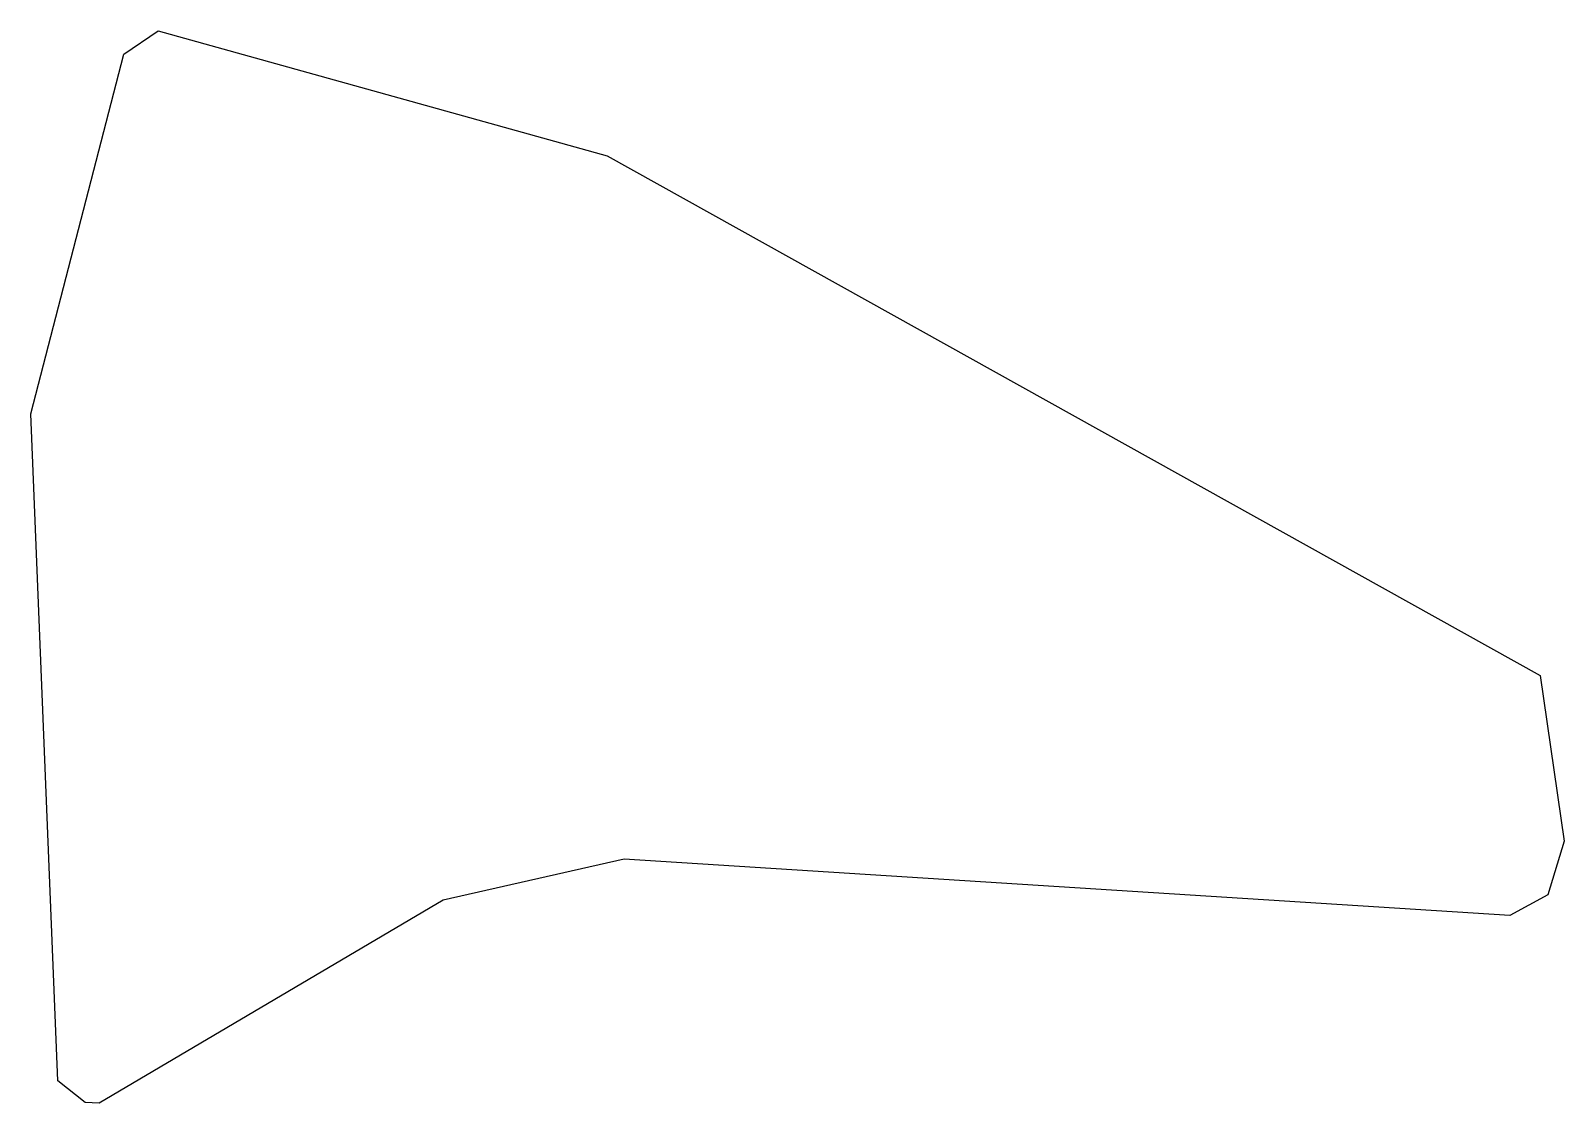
# Model space of a CAD drawing. Header units: millimetres. Extents: x -127 to 4076, y -110 to 475.
# Drawn here: x 3871 to 4075.8, y 331.3 to 474.6 of the extents above; entities that cross this region are included whole.
import ezdxf

# ---------------------------------------------------------------- set-up
doc = ezdxf.new("R2010")
doc.units = ezdxf.units.MM
doc.layers.add('AR-AUX', color=1, linetype='Continuous')

msp = doc.modelspace()

# ---------------------------------------------------------------- linework, layer by layer
at = {"layer": 'AR-AUX'}
for p, q in [((3883.41, 471.423), (3887.997, 474.572)), ((3887.997, 474.572), (3947.98, 457.85)), ((3870.953, 423.399), (3883.41, 471.423)), ((3947.98, 457.85), (4072.577, 388.439)), ((3874.591, 334.307), (3870.953, 423.399)), ((4072.577, 388.439), (4075.813, 366.319)), ((4075.813, 366.319), (4073.598, 359.13)), ((3950.211, 363.923), (3926.071, 358.414)), ((4068.525, 356.399), (3950.211, 363.923)), ((4073.598, 359.13), (4068.525, 356.399)), ((3926.071, 358.414), (3880.12, 331.294)), ((3878.219, 331.388), (3874.591, 334.307)), ((3880.12, 331.294), (3878.219, 331.388))]:
    msp.add_line(p, q, dxfattribs=at)

doc.saveas('drawing.dxf')
